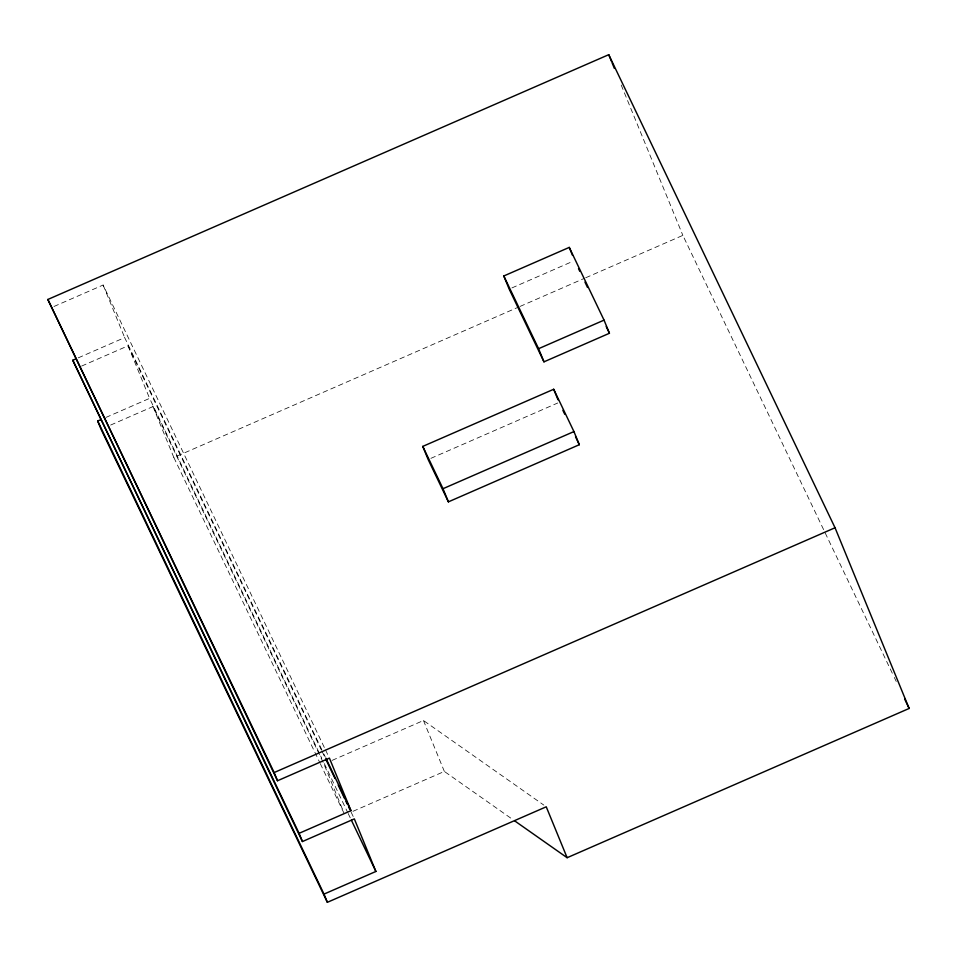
<?xml version="1.0" encoding="UTF-8"?>
<svg xmlns="http://www.w3.org/2000/svg" width="957" height="957" viewBox="0 0 957 957"><rect width="100%" height="100%" fill="white"/><g stroke="black" fill="none" stroke-linecap="round" stroke-linejoin="round"><path stroke-width="0.72" stroke-dasharray="4.79 3.59" d="M53.951 306.491L103.117 285.03L324.902 748.673M78.235 357.858L124.673 337.594L323.251 752.716M81.608 366.076L128.047 345.812L321.456 750.156M105.892 417.443L149.603 398.375L321.743 758.243M110.629 425.064L152.964 406.581L323.921 763.961L343.108 810.758M511.911 287.925L573.279 261.141M152.964 406.581L173.851 457.506L518.658 307.03M520.034 306.431L584.332 278.367M585.708 277.769L682.855 235.374L893.682 676.109M430.889 458.343L557.728 402.993M332.103 760.384L423.473 720.513L543.815 805.088M352.989 811.309L444.359 771.438L512.426 819.276M894.317 677.448L896.254 681.492M325.547 750.025L328.119 755.42M323.897 754.068L325.177 756.76M322.102 751.496L324.686 756.891M351.111 812.146L353.695 817.541M324.315 763.626L347.523 812.146M348.169 813.498L350.752 818.893M173.851 457.506L319.638 762.286M320.284 763.638L344.807 814.886M621.201 85.029L682.855 235.374M423.473 720.513L444.359 771.438M103.117 285.03L124.673 337.594M128.047 345.812L149.603 398.375"/><path stroke-width="1.44" d="M75.507 359.054L72.78 360.251L299.074 833.332L350.968 810.675L329.411 758.111L277.518 780.756L47.85 299.469L608.748 54.681L835.042 527.762L909.15 708.455L567.13 857.711L514.854 820.986M567.13 857.711L546.244 806.799L327.366 902.319L101.071 429.238L97.698 421.02L100.437 419.824M503.801 275.975L569.259 247.396L604.046 320.128L609.43 333.263L543.971 361.842L509.184 289.11L503.801 275.975L538.588 348.695L543.971 361.842M538.588 348.695L604.046 320.128M422.779 446.393L553.696 389.26L573.937 431.571L579.32 444.706L448.402 501.851L428.162 459.539L422.779 446.393L443.007 488.704L448.402 501.851M443.007 488.704L573.937 431.571M47.85 299.469L274.145 772.55L835.042 527.762M72.78 360.251L302.436 841.538L354.341 818.893L375.898 871.456L323.992 894.101L97.698 421.02M904.64 699.017L909.15 708.455M578.507 268.618L579.798 271.321M584.954 282.088L587.526 287.483M606.212 326.54L609.43 333.263M562.883 410.338L564.786 414.297M575.528 436.775L579.32 444.706M325.823 758.111L350.968 810.675M325.966 759.583L334.998 778.46M338.216 785.195L344.664 798.676M345.955 801.368L347.247 804.059M348.539 806.763L349.819 809.455M351.398 820.233L375.898 871.456M608.748 54.681L611.559 61.523M612.121 62.899L614.382 68.425M569.259 247.396L572.489 255.292M553.696 389.26L558.015 399.775M274.145 772.55L277.518 780.756M299.074 833.332L302.436 841.538M323.992 894.101L327.366 902.319"/></g></svg>
